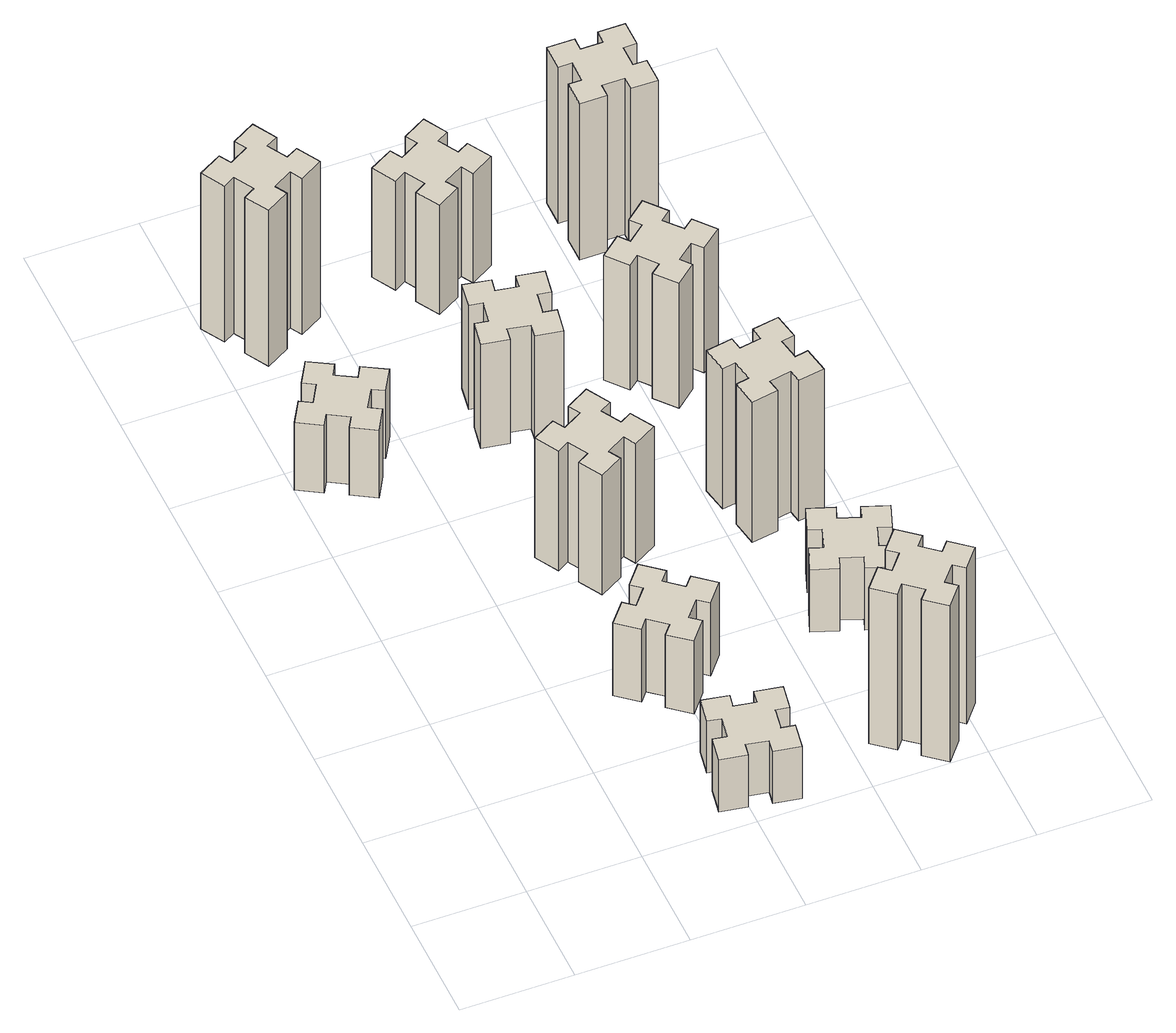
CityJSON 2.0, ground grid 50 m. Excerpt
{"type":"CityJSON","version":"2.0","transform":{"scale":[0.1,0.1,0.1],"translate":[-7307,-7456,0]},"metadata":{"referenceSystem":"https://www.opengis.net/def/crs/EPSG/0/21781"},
"CityObjects":{
"building1":{"type":"Building","attributes":{"class":"1000","function":"1000","usage":"1000","yearOfConstruction":2016,"roofType":"1000","measuredHeight":39,"storeysAboveGround":30,"storeysBelowGround":0},"geometry":[{"type":"Solid","lod":"1","boundaries":[[[[0,1,2,3,4,5,6,7,8,9,10,11,12,13,14,15,16,17,18,19]],[[17,16,20,21]],[[16,15,22,20]],[[15,14,23,22]],[[14,13,24,23]],[[13,12,25,24]],[[12,11,26,25]],[[11,10,27,26]],[[10,9,28,27]],[[9,8,29,28]],[[8,7,30,29]],[[7,6,31,30]],[[6,5,32,31]],[[5,4,33,32]],[[4,3,34,33]],[[3,2,35,34]],[[2,1,36,35]],[[1,0,37,36]],[[0,19,38,37]],[[19,18,39,38]],[[18,17,21,39]],[[24,25,26,27,28,29,30,31,32,33,34,35,36,37,38,39,21,20,22,23]]]]}]},
"building2":{"type":"Building","attributes":{"class":"1000","function":"1000","usage":"1000","yearOfConstruction":2016,"roofType":"1000","measuredHeight":30,"storeysAboveGround":30,"storeysBelowGround":0},"geometry":[{"type":"Solid","lod":"1","boundaries":[[[[40,41,42,43,44,45,46,47,48,49,50,51,52,53,54,55,56,57,58,59]],[[57,56,60,61]],[[56,55,62,60]],[[55,54,63,62]],[[54,53,64,63]],[[53,52,65,64]],[[52,51,66,65]],[[51,50,67,66]],[[50,49,68,67]],[[49,48,69,68]],[[48,47,70,69]],[[47,46,71,70]],[[46,45,72,71]],[[45,44,73,72]],[[44,43,74,73]],[[43,42,75,74]],[[42,41,76,75]],[[41,40,77,76]],[[40,59,78,77]],[[59,58,79,78]],[[58,57,61,79]],[[64,65,66,67,68,69,70,71,72,73,74,75,76,77,78,79,61,60,62,63]]]]}]},
"building3":{"type":"Building","attributes":{"class":"1000","function":"1000","usage":"1000","yearOfConstruction":2016,"roofType":"1000","measuredHeight":90,"storeysAboveGround":30,"storeysBelowGround":0},"geometry":[{"type":"Solid","lod":"1","boundaries":[[[[80,81,82,83,84,85,86,87,88,89,90,91,92,93,94,95,96,97,98,99]],[[97,96,100,101]],[[96,95,102,100]],[[95,94,103,102]],[[94,93,104,103]],[[93,92,105,104]],[[92,91,106,105]],[[91,90,107,106]],[[90,89,108,107]],[[89,88,109,108]],[[88,87,110,109]],[[87,86,111,110]],[[86,85,112,111]],[[85,84,113,112]],[[84,83,114,113]],[[83,82,115,114]],[[82,81,116,115]],[[81,80,117,116]],[[80,99,118,117]],[[99,98,119,118]],[[98,97,101,119]],[[104,105,106,107,108,109,110,111,112,113,114,115,116,117,118,119,101,100,102,103]]]]}]},
"building4":{"type":"Building","attributes":{"class":"1000","function":"1000","usage":"1000","yearOfConstruction":2016,"roofType":"1000","measuredHeight":42,"storeysAboveGround":30,"storeysBelowGround":0},"geometry":[{"type":"Solid","lod":"1","boundaries":[[[[120,121,122,123,124,125,126,127,128,129,130,131,132,133,134,135,136,137,138,139]],[[137,136,140,141]],[[136,135,142,140]],[[135,134,143,142]],[[134,133,144,143]],[[133,132,145,144]],[[132,131,146,145]],[[131,130,147,146]],[[130,129,148,147]],[[129,128,149,148]],[[128,127,150,149]],[[127,126,151,150]],[[126,125,152,151]],[[125,124,153,152]],[[124,123,154,153]],[[123,122,155,154]],[[122,121,156,155]],[[121,120,157,156]],[[120,139,158,157]],[[139,138,159,158]],[[138,137,141,159]],[[144,145,146,147,148,149,150,151,152,153,154,155,156,157,158,159,141,140,142,143]]]]}]},
"building5":{"type":"Building","attributes":{"class":"1000","function":"1000","usage":"1000","yearOfConstruction":2016,"roofType":"1000","measuredHeight":69,"storeysAboveGround":30,"storeysBelowGround":0},"geometry":[{"type":"Solid","lod":"1","boundaries":[[[[160,161,162,163,164,165,166,167,168,169,170,171,172,173,174,175,176,177,178,179]],[[177,176,180,181]],[[176,175,182,180]],[[175,174,183,182]],[[174,173,184,183]],[[173,172,185,184]],[[172,171,186,185]],[[171,170,187,186]],[[170,169,188,187]],[[169,168,189,188]],[[168,167,190,189]],[[167,166,191,190]],[[166,165,192,191]],[[165,164,193,192]],[[164,163,194,193]],[[163,162,195,194]],[[162,161,196,195]],[[161,160,197,196]],[[160,179,198,197]],[[179,178,199,198]],[[178,177,181,199]],[[184,185,186,187,188,189,190,191,192,193,194,195,196,197,198,199,181,180,182,183]]]]}]},
"building6":{"type":"Building","attributes":{"class":"1000","function":"1000","usage":"1000","yearOfConstruction":2016,"roofType":"1000","measuredHeight":60,"storeysAboveGround":30,"storeysBelowGround":0},"geometry":[{"type":"Solid","lod":"1","boundaries":[[[[200,201,202,203,204,205,206,207,208,209,210,211,212,213,214,215,216,217,218,219]],[[217,216,220,221]],[[216,215,222,220]],[[215,214,223,222]],[[214,213,224,223]],[[213,212,225,224]],[[212,211,226,225]],[[211,210,227,226]],[[210,209,228,227]],[[209,208,229,228]],[[208,207,230,229]],[[207,206,231,230]],[[206,205,232,231]],[[205,204,233,232]],[[204,203,234,233]],[[203,202,235,234]],[[202,201,236,235]],[[201,200,237,236]],[[200,219,238,237]],[[219,218,239,238]],[[218,217,221,239]],[[224,225,226,227,228,229,230,231,232,233,234,235,236,237,238,239,221,220,222,223]]]]}]},
"building7":{"type":"Building","attributes":{"class":"1000","function":"1000","usage":"1000","yearOfConstruction":2016,"roofType":"1000","measuredHeight":90,"storeysAboveGround":30,"storeysBelowGround":0},"geometry":[{"type":"Solid","lod":"1","boundaries":[[[[240,241,242,243,244,245,246,247,248,249,250,251,252,253,254,255,256,257,258,259]],[[257,256,260,261]],[[256,255,262,260]],[[255,254,263,262]],[[254,253,264,263]],[[253,252,265,264]],[[252,251,266,265]],[[251,250,267,266]],[[250,249,268,267]],[[249,248,269,268]],[[248,247,270,269]],[[247,246,271,270]],[[246,245,272,271]],[[245,244,273,272]],[[244,243,274,273]],[[243,242,275,274]],[[242,241,276,275]],[[241,240,277,276]],[[240,259,278,277]],[[259,258,279,278]],[[258,257,261,279]],[[264,265,266,267,268,269,270,271,272,273,274,275,276,277,278,279,261,260,262,263]]]]}]},
"building8":{"type":"Building","attributes":{"class":"1000","function":"1000","usage":"1000","yearOfConstruction":2016,"roofType":"1000","measuredHeight":63,"storeysAboveGround":30,"storeysBelowGround":0},"geometry":[{"type":"Solid","lod":"1","boundaries":[[[[280,281,282,283,284,285,286,287,288,289,290,291,292,293,294,295,296,297,298,299]],[[297,296,300,301]],[[296,295,302,300]],[[295,294,303,302]],[[294,293,304,303]],[[293,292,305,304]],[[292,291,306,305]],[[291,290,307,306]],[[290,289,308,307]],[[289,288,309,308]],[[288,287,310,309]],[[287,286,311,310]],[[286,285,312,311]],[[285,284,313,312]],[[284,283,314,313]],[[283,282,315,314]],[[282,281,316,315]],[[281,280,317,316]],[[280,299,318,317]],[[299,298,319,318]],[[298,297,301,319]],[[304,305,306,307,308,309,310,311,312,313,314,315,316,317,318,319,301,300,302,303]]]]}]},
"building9":{"type":"Building","attributes":{"class":"1000","function":"1000","usage":"1000","yearOfConstruction":2016,"roofType":"1000","measuredHeight":36,"storeysAboveGround":30,"storeysBelowGround":0},"geometry":[{"type":"Solid","lod":"1","boundaries":[[[[320,321,322,323,324,325,326,327,328,329,330,331,332,333,334,335,336,337,338,339]],[[337,336,340,341]],[[336,335,342,340]],[[335,334,343,342]],[[334,333,344,343]],[[333,332,345,344]],[[332,331,346,345]],[[331,330,347,346]],[[330,329,348,347]],[[329,328,349,348]],[[328,327,350,349]],[[327,326,351,350]],[[326,325,352,351]],[[325,324,353,352]],[[324,323,354,353]],[[323,322,355,354]],[[322,321,356,355]],[[321,320,357,356]],[[320,339,358,357]],[[339,338,359,358]],[[338,337,341,359]],[[344,345,346,347,348,349,350,351,352,353,354,355,356,357,358,359,341,340,342,343]]]]}]},
"building10":{"type":"Building","attributes":{"class":"1000","function":"1000","usage":"1000","yearOfConstruction":2016,"roofType":"1000","measuredHeight":81,"storeysAboveGround":30,"storeysBelowGround":0},"geometry":[{"type":"Solid","lod":"1","boundaries":[[[[360,361,362,363,364,365,366,367,368,369,370,371,372,373,374,375,376,377,378,379]],[[377,376,380,381]],[[376,375,382,380]],[[375,374,383,382]],[[374,373,384,383]],[[373,372,385,384]],[[372,371,386,385]],[[371,370,387,386]],[[370,369,388,387]],[[369,368,389,388]],[[368,367,390,389]],[[367,366,391,390]],[[366,365,392,391]],[[365,364,393,392]],[[364,363,394,393]],[[363,362,395,394]],[[362,361,396,395]],[[361,360,397,396]],[[360,379,398,397]],[[379,378,399,398]],[[378,377,381,399]],[[384,385,386,387,388,389,390,391,392,393,394,395,396,397,398,399,381,380,382,383]]]]}]},
"building11":{"type":"Building","attributes":{"class":"1000","function":"1000","usage":"1000","yearOfConstruction":2016,"roofType":"1000","measuredHeight":72,"storeysAboveGround":30,"storeysBelowGround":0},"geometry":[{"type":"Solid","lod":"1","boundaries":[[[[400,401,402,403,404,405,406,407,408,409,410,411,412,413,414,415,416,417,418,419]],[[417,416,420,421]],[[416,415,422,420]],[[415,414,423,422]],[[414,413,424,423]],[[413,412,425,424]],[[412,411,426,425]],[[411,410,427,426]],[[410,409,428,427]],[[409,408,429,428]],[[408,407,430,429]],[[407,406,431,430]],[[406,405,432,431]],[[405,404,433,432]],[[404,403,434,433]],[[403,402,435,434]],[[402,401,436,435]],[[401,400,437,436]],[[400,419,438,437]],[[419,418,439,438]],[[418,417,421,439]],[[424,425,426,427,428,429,430,431,432,433,434,435,436,437,438,439,421,420,422,423]]]]}]},
"building12":{"type":"Building","attributes":{"class":"1000","function":"1000","usage":"1000","yearOfConstruction":2016,"roofType":"1000","measuredHeight":90,"storeysAboveGround":30,"storeysBelowGround":0},"geometry":[{"type":"Solid","lod":"1","boundaries":[[[[440,441,442,443,444,445,446,447,448,449,450,451,452,453,454,455,456,457,458,459]],[[457,456,460,461]],[[456,455,462,460]],[[455,454,463,462]],[[454,453,464,463]],[[453,452,465,464]],[[452,451,466,465]],[[451,450,467,466]],[[450,449,468,467]],[[449,448,469,468]],[[448,447,470,469]],[[447,446,471,470]],[[446,445,472,471]],[[445,444,473,472]],[[444,443,474,473]],[[443,442,475,474]],[[442,441,476,475]],[[441,440,477,476]],[[440,459,478,477]],[[459,458,479,478]],[[458,457,461,479]],[[464,465,466,467,468,469,470,471,472,473,474,475,476,477,478,479,461,460,462,463]]]]}]}
},
"vertices":[
[306,2367,0],[356,2454,0],[408,2424,0],[468,2528,0],[364,2588,0],[334,2536,0],[247,2586,0],[277,2638,0],[173,2698,0],[113,2594,0],[165,2564,0],[115,2477,0],[63,2507,0],[3,2403,0],[107,2343,0],[137,2395,0],[224,2345,0],[194,2293,0],[298,2233,0],[358,2337,0],[224,2345,390],[194,2293,390],[137,2395,390],[107,2343,390],[3,2403,390],[63,2507,390],[115,2477,390],[165,2564,390],[113,2594,390],[173,2698,390],[277,2638,390],[247,2586,390],[334,2536,390],[364,2588,390],[468,2528,390],[408,2424,390],[356,2454,390],[306,2367,390],[358,2337,390],[298,2233,390],
[976,314,0],[958,215,0],[899,226,0],[878,107,0],[997,87,0],[1007,146,0],[1105,128,0],[1095,69,0],[1213,48,0],[1234,167,0],[1175,177,0],[1192,275,0],[1251,265,0],[1272,383,0],[1154,404,0],[1144,345,0],[1045,362,0],[1056,421,0],[937,442,0],[917,324,0],[1045,362,300],[1056,421,300],[1144,345,300],[1154,404,300],[1272,383,300],[1251,265,300],[1192,275,300],[1175,177,300],[1234,167,300],[1213,48,300],[1095,69,300],[1105,128,300],[1007,146,300],[997,87,300],[878,107,300],[899,226,300],[958,215,300],[976,314,300],[917,324,300],[937,442,300],
[224,3426,0],[137,3376,0],[107,3428,0],[3,3368,0],[63,3264,0],[115,3294,0],[165,3207,0],[113,3177,0],[173,3073,0],[277,3133,0],[247,3185,0],[334,3235,0],[364,3183,0],[468,3243,0],[408,3347,0],[356,3317,0],[306,3404,0],[358,3434,0],[298,3538,0],[194,3478,0],[306,3404,900],[358,3434,900],[356,3317,900],[408,3347,900],[468,3243,900],[364,3183,900],[334,3235,900],[247,3185,900],[277,3133,900],[173,3073,900],[113,3177,900],[165,3207,900],[115,3294,900],[63,3264,900],[3,3368,900],[107,3428,900],[137,3376,900],[224,3426,900],[194,3478,900],[298,3538,900],
[1027,776,0],[1092,853,0],[1138,814,0],[1215,906,0],[1123,983,0],[1084,937,0],[1008,1002,0],[1046,1048,0],[954,1125,0],[877,1033,0],[923,994,0],[859,918,0],[813,956,0],[736,864,0],[828,787,0],[866,833,0],[943,769,0],[904,723,0],[996,646,0],[1073,738,0],[943,769,420],[904,723,420],[866,833,420],[828,787,420],[736,864,420],[813,956,420],[859,918,420],[923,994,420],[877,1033,420],[954,1125,420],[1046,1048,420],[1008,1002,420],[1084,937,420],[1123,983,420],[1215,906,420],[1138,814,420],[1092,853,420],[1027,776,420],[1073,738,420],[996,646,420],
[1096,1637,0],[1046,1724,0],[1098,1754,0],[1038,1858,0],[934,1798,0],[964,1746,0],[877,1696,0],[847,1748,0],[743,1688,0],[803,1584,0],[855,1614,0],[905,1527,0],[853,1497,0],[913,1393,0],[1017,1453,0],[987,1505,0],[1074,1555,0],[1104,1503,0],[1208,1563,0],[1148,1667,0],[1074,1555,690],[1104,1503,690],[987,1505,690],[1017,1453,690],[913,1393,690],[853,1497,690],[905,1527,690],[855,1614,690],[803,1584,690],[743,1688,690],[847,1748,690],[877,1696,690],[964,1746,690],[934,1798,690],[1038,1858,690],[1098,1754,690],[1046,1724,690],[1096,1637,690],[1148,1667,690],[1208,1563,690],
[876,2534,0],[858,2435,0],[799,2446,0],[778,2327,0],[897,2307,0],[907,2366,0],[1005,2348,0],[995,2289,0],[1113,2268,0],[1134,2387,0],[1075,2397,0],[1092,2495,0],[1151,2485,0],[1172,2603,0],[1054,2624,0],[1044,2565,0],[945,2582,0],[956,2641,0],[837,2662,0],[817,2544,0],[945,2582,600],[956,2641,600],[1044,2565,600],[1054,2624,600],[1172,2603,600],[1151,2485,600],[1092,2495,600],[1075,2397,600],[1134,2387,600],[1113,2268,600],[995,2289,600],[1005,2348,600],[907,2366,600],[897,2307,600],[778,2327,600],[799,2446,600],[858,2435,600],[876,2534,600],[817,2544,600],[837,2662,600],
[1763,354,0],[1699,278,0],[1653,316,0],[1576,224,0],[1668,147,0],[1706,193,0],[1783,129,0],[1744,83,0],[1836,6,0],[1913,98,0],[1867,136,0],[1932,213,0],[1978,174,0],[2055,266,0],[1963,343,0],[1924,297,0],[1848,362,0],[1886,408,0],[1794,485,0],[1717,393,0],[1848,362,900],[1886,408,900],[1924,297,900],[1963,343,900],[2055,266,900],[1978,174,900],[1932,213,900],[1867,136,900],[1913,98,900],[1836,6,900],[1744,83,900],[1783,129,900],[1706,193,900],[1668,147,900],[1576,224,900],[1653,316,900],[1699,278,900],[1763,354,900],[1717,393,900],[1794,485,900],
[1096,3317,0],[1046,3404,0],[1098,3434,0],[1038,3538,0],[934,3478,0],[964,3426,0],[877,3376,0],[847,3428,0],[743,3368,0],[803,3264,0],[855,3294,0],[905,3207,0],[853,3177,0],[913,3073,0],[1017,3133,0],[987,3185,0],[1074,3235,0],[1104,3183,0],[1208,3243,0],[1148,3347,0],[1074,3235,630],[1104,3183,630],[987,3185,630],[1017,3133,630],[913,3073,630],[853,3177,630],[905,3207,630],[855,3294,630],[803,3264,630],[743,3368,630],[847,3428,630],[877,3376,630],[964,3426,630],[934,3478,630],[1038,3538,630],[1098,3434,630],[1046,3404,630],[1096,3317,630],[1148,3347,630],[1208,3243,630],
[1731,899,0],[1825,865,0],[1804,809,0],[1917,767,0],[1958,880,0],[1902,901,0],[1936,995,0],[1992,974,0],[2033,1087,0],[1920,1128,0],[1900,1072,0],[1806,1106,0],[1827,1162,0],[1714,1203,0],[1673,1090,0],[1729,1070,0],[1695,976,0],[1639,997,0],[1597,884,0],[1710,843,0],[1695,976,360],[1639,997,360],[1729,1070,360],[1673,1090,360],[1714,1203,360],[1827,1162,360],[1806,1106,360],[1900,1072,360],[1920,1128,360],[2033,1087,360],[1992,974,360],[1936,995,360],[1902,901,360],[1958,880,360],[1917,767,360],[1804,809,360],[1825,865,360],[1731,899,360],[1710,843,360],[1597,884,360],
[1745,1742,0],[1647,1725,0],[1637,1784,0],[1518,1763,0],[1539,1645,0],[1598,1655,0],[1616,1557,0],[1557,1547,0],[1577,1428,0],[1696,1449,0],[1685,1508,0],[1784,1526,0],[1794,1467,0],[1912,1487,0],[1891,1606,0],[1832,1595,0],[1815,1694,0],[1874,1704,0],[1853,1822,0],[1735,1801,0],[1815,1694,810],[1874,1704,810],[1832,1595,810],[1891,1606,810],[1912,1487,810],[1794,1467,810],[1784,1526,810],[1685,1508,810],[1696,1449,810],[1577,1428,810],[1557,1547,810],[1616,1557,810],[1598,1655,810],[1539,1645,810],[1518,1763,810],[1637,1784,810],[1647,1725,810],[1745,1742,810],[1735,1801,810],[1853,1822,810],
[1499,2433,0],[1563,2356,0],[1517,2318,0],[1594,2226,0],[1686,2303,0],[1648,2349,0],[1724,2413,0],[1763,2367,0],[1855,2444,0],[1778,2536,0],[1732,2498,0],[1667,2574,0],[1713,2613,0],[1636,2705,0],[1544,2628,0],[1583,2582,0],[1506,2517,0],[1468,2563,0],[1376,2486,0],[1453,2394,0],[1506,2517,720],[1468,2563,720],[1583,2582,720],[1544,2628,720],[1636,2705,720],[1713,2613,720],[1667,2574,720],[1732,2498,720],[1778,2536,720],[1855,2444,720],[1763,2367,720],[1724,2413,720],[1648,2349,720],[1686,2303,720],[1594,2226,720],[1517,2318,720],[1563,2356,720],[1499,2433,720],[1453,2394,720],[1376,2486,720],
[1665,3195,0],[1765,3195,0],[1765,3135,0],[1885,3135,0],[1885,3255,0],[1825,3255,0],[1825,3355,0],[1885,3355,0],[1885,3475,0],[1765,3475,0],[1765,3415,0],[1665,3415,0],[1665,3475,0],[1545,3475,0],[1545,3355,0],[1605,3355,0],[1605,3255,0],[1545,3255,0],[1545,3135,0],[1665,3135,0],[1605,3255,900],[1545,3255,900],[1605,3355,900],[1545,3355,900],[1545,3475,900],[1665,3475,900],[1665,3415,900],[1765,3415,900],[1765,3475,900],[1885,3475,900],[1885,3355,900],[1825,3355,900],[1825,3255,900],[1885,3255,900],[1885,3135,900],[1765,3135,900],[1765,3195,900],[1665,3195,900],[1665,3135,900],[1545,3135,900]
]}
